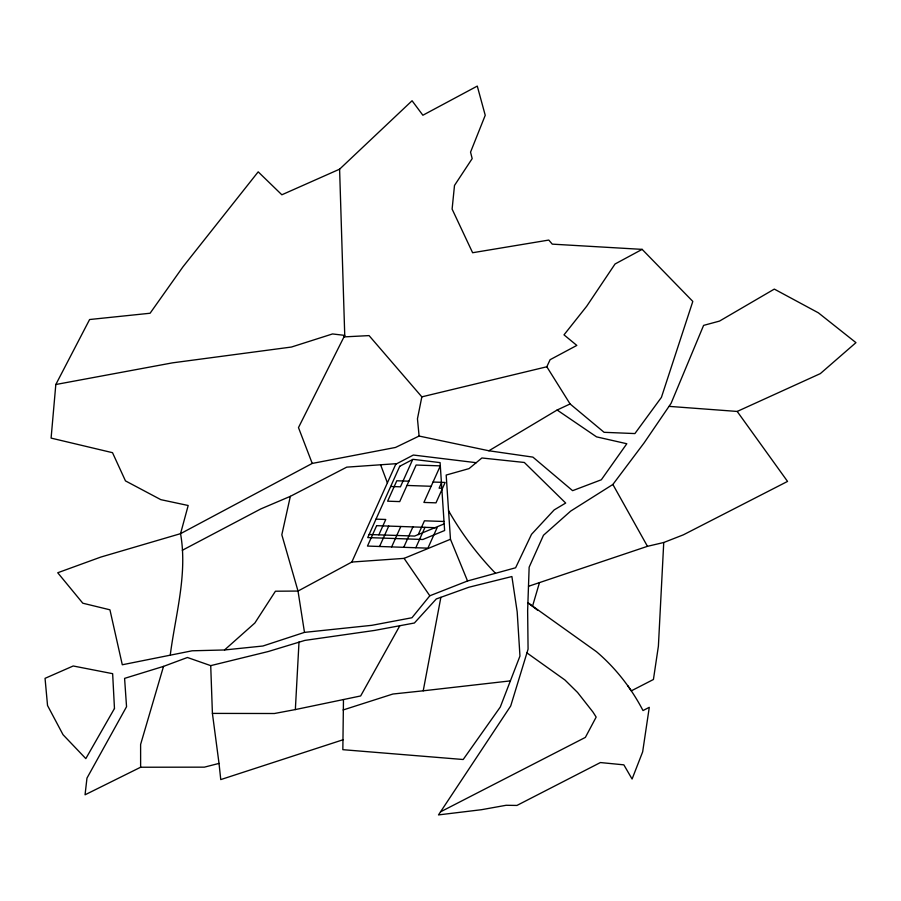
<?xml version="1.0" encoding="UTF-8"?>
<svg xmlns="http://www.w3.org/2000/svg" width="901" height="901" viewBox="0 0 901 901"><rect width="100%" height="100%" fill="white"/><g stroke="black" fill="none" stroke-linecap="round" stroke-linejoin="round"><path stroke-width="1.35" d="M642.154 249.374L615.045 263.993L586.697 306.25L564.003 334.857L576.82 345.421L550.106 359.702L546.817 366.775L570.096 403.952L604.087 432.311L634.901 433.572L661.413 397.386L692.813 301.418L642.154 249.374L552.257 244.137L548.799 240.06L472.62 252.731L452.111 209.1L454.498 185.448L472.18 158.61L470.547 152.134L485.234 115.294L477.282 86.091L422.873 115.238L412.072 100.743L339.598 169.174L281.855 194.785L258.193 171.843L182.892 266.921L150.084 313.244L89.604 319.528L55.817 384.513L51.098 438.1L112.512 452.685L125.476 480.897L160.829 499.661L188.185 505.495L180.549 533.662C187.757 574.219 175.368 615.124 170.244 655.185L122.299 664.769L109.933 609.808L82.802 603.208L57.732 572.754L100.799 557.077L180.549 533.662L312.23 463.429L395.528 447.448L419.1 436.05L488.894 450.77L532.908 457.122L572.608 490.673L601.327 479.771L626.814 443.743L596.541 436.861L557.133 410.023L488.894 450.77M210.721 665.636L212.411 713.401L219.022 763.406L204.369 767.156L140.624 767.235L85.054 794.795L86.969 778.115L126.545 706.711L124.586 678.374L163.52 666.38L187.431 657.493L210.721 665.636L268.273 651.524L304.898 640.397L374.715 630.407L414.392 623.008L436.298 598.951L468.88 587.238L511.892 576.539L517.185 611.802L519.956 656.074L500.292 707.026L463.182 759.509L342.842 749.677L343.472 699.548L360.659 695.955L399.819 625.733M669.184 406.374L737.198 411.442L820.338 373.611L855.95 342.639L818.39 312.838L774.319 289.097L719.505 321.094L703.602 325.385L671.099 403.299L644.192 442.774L612.871 484.468L570.716 511.07L543.472 535.262L529.146 567.202L527.637 610.698L528.076 649.159L510.709 705.967L438.505 814.909L481.472 809.706L506.125 805.28L516.926 805.438L600.393 762.55L623.852 764.848L632.085 779.038L642.661 751.851L649.283 707.319L643.01 710.551C631.342 688.218 615.665 667.99 596.439 651.671L527.93 602.758L537.818 610.394M737.198 411.442L787.542 481.416L683.375 534.822L663.744 542.503L658.394 646.152L653.428 679.489L631.308 690.853L627.67 685.571M212.411 713.401L274.388 713.513L295.348 709.571L299.008 641.985M343.09 709.977L392.881 694.029L423.222 690.808L440.871 597.352M339.598 169.174L344.745 335.386L344.002 336.895L369.072 335.6L421.837 396.857L417.456 418.796L419.1 436.05M224.529 649.97L254.859 623.008L275.436 591.214L298.017 591.056L351.829 562.044L396.001 463.7L346.739 467.146L290.347 496.338L281.822 534.766L298.017 591.056L304.482 632.378L262.889 646.017L224.529 649.97L192.15 650.792L170.244 655.185M163.52 666.38L140.612 744.44L140.624 767.235M532.491 606.339L539.485 582.598M378.859 534.845L385.763 519.472L376.01 519.134M412.703 459.499L400.427 486.822L390.674 486.484M379.569 546.49L388.725 526.083M391.653 546.907L400.81 526.499M403.738 547.324L412.906 526.916M418.267 534.563L424.439 520.812L444.024 521.488M441.456 482.936L439.102 488.162L441.805 488.252M415.823 547.74L424.99 527.333M467.54 580.976L450.466 539.271L446.186 475.052L469.049 468.61L481.9 457.978L524.326 462.472L565.682 503.051L554.16 509.921L531.511 534.338L515.609 567.776L467.54 580.976L429.811 595.786L411.948 617.748L371.876 625.317L304.482 632.378M182.306 550.286L260.738 508.952L290.347 496.338M395.753 464.24L413.334 455.039L476.201 462.697M440.521 811.846L585.368 737.401L596.169 717.083L592.971 712.06L577.575 692.464L564.916 679.985L526.927 652.898M557.133 410.023L570.096 403.952M444.182 523.886L414.595 536.072L369.106 534.507M351.829 562.044L404.087 558.372L450.466 539.271M528.538 586.281L647.459 546.321L663.744 542.503M343.213 739.71L220.756 779.59L219.022 763.406M421.837 396.857L546.817 366.775M295.348 709.571L343.472 699.548M55.817 384.513L172.53 362.844L291.474 347.031L332.525 333.944L344.745 335.386L298.479 427.592L312.23 463.429M423.222 690.808L510.135 680.908M408.885 481.19L396.8 480.774L387.633 501.181L399.729 501.598L416.138 465.04L440.319 465.873L423.898 502.431L435.983 502.848L445.15 482.452L433.066 482.035M406.982 485.448L431.151 486.281M495.505 573.306C477.35 554.475 461.447 533.46 448.563 510.698M404.087 558.372L429.811 595.786M612.871 484.468L647.459 546.321M380.594 464.781L387.396 482.846M399.751 466.279L367.732 537.582L422.862 539.485L444.621 530.52L440.093 462.618L413.03 459.33L399.751 466.279M376.641 525.666L367.473 546.062L427.907 548.157L437.075 527.749L376.641 525.666M114.472 708.501L85.82 758.619L63.036 734.709L47.539 705.528L45.05 678.34L73.206 665.985L112.648 673.678L114.472 708.501"/></g></svg>
